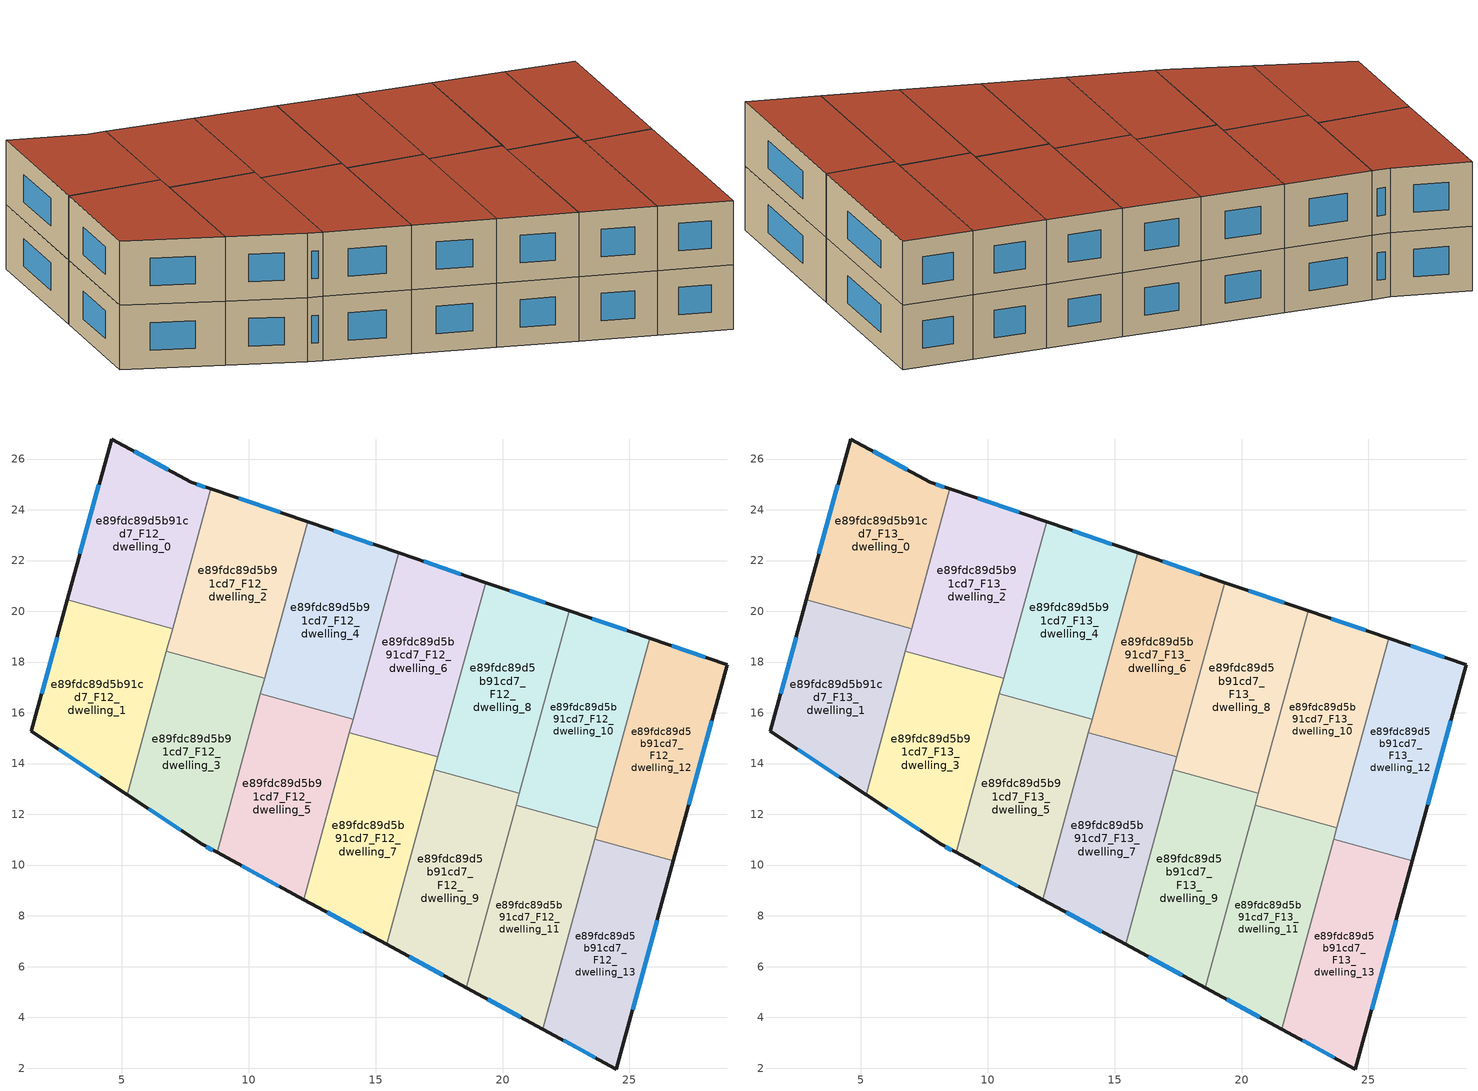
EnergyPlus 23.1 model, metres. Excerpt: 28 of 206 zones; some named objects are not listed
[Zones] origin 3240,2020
e89fdc89d5b91cd7_F12_dwelling_0
 floor to e89fdc89d5b91cd7_F11_dwelling_0 (EU_floor_Construction): 7.73,25.09 8.51,24.82 7,19.31 2.85,20.45 4.59,26.79 z36
 wall outside (EU_wall_Construction): 8.51,24.82 7.73,25.09 4.59,26.79 2.85,20.45 z36:39
 wall to e89fdc89d5b91cd7_F12_dwelling_1 (EU_wall_Construction): 2.85,20.45 7,19.31 z36:39
 wall to e89fdc89d5b91cd7_F12_dwelling_2 (EU_wall_Construction): 7,19.31 8.51,24.82 z36:39
 window (EU_Window_Construction): 4.1,24.98 3.35,22.26 / 6.84,25.57 5.49,26.3 / 8.29,24.9 7.95,25.01 z36.86:38.14
e89fdc89d5b91cd7_F12_dwelling_1
 floor to e89fdc89d5b91cd7_F11_dwelling_1 (EU_floor_Construction): 7,19.31 5.21,12.77 1.43,15.27 2.85,20.45 z36
 wall outside (EU_wall_Construction): 2.85,20.45 1.43,15.27 5.21,12.77 z36:39
 wall to e89fdc89d5b91cd7_F12_dwelling_3 (EU_wall_Construction): 5.21,12.77 6.76,18.42 z36:39
 wall to e89fdc89d5b91cd7_F12_dwelling_2 (EU_wall_Construction): 6.76,18.42 7,19.31 z36:39
 window (EU_Window_Construction): 2.44,18.97 1.83,16.75 / 2.51,14.56 4.13,13.49 z36.86:38.14
e89fdc89d5b91cd7_F12_dwelling_10
 floor to e89fdc89d5b91cd7_F11_dwelling_10 (EU_floor_Construction): 25.8,18.94 23.75,11.48 20.53,12.36 22.63,20.01 z36
 wall outside (EU_wall_Construction): 25.8,18.94 22.63,20.01 z36:39
 wall to e89fdc89d5b91cd7_F12_dwelling_11 (EU_wall_Construction): 20.53,12.36 23.75,11.48 z36:39
 wall to e89fdc89d5b91cd7_F12_dwelling_12 (EU_wall_Construction): 23.75,11.48 25.8,18.94 z36:39
 wall to e89fdc89d5b91cd7_F12_dwelling_8 (EU_wall_Construction): 22.63,20.01 20.66,12.84 z36:39
 wall to e89fdc89d5b91cd7_F12_dwelling_9 (EU_wall_Construction): 20.66,12.84 20.53,12.36 z36:39
 window (EU_Window_Construction): 24.89,19.25 23.54,19.71 z36.86:38.14
e89fdc89d5b91cd7_F12_dwelling_11
 floor to e89fdc89d5b91cd7_F11_dwelling_11 (EU_floor_Construction): 23.75,11.48 21.58,3.54 18.56,5.18 20.53,12.36 z36
 wall outside (EU_wall_Construction): 18.56,5.18 21.58,3.54 z36:39
 wall to e89fdc89d5b91cd7_F12_dwelling_9 (EU_wall_Construction): 20.53,12.36 18.56,5.18 z36:39
 wall to e89fdc89d5b91cd7_F12_dwelling_13 (EU_wall_Construction): 21.58,3.54 23.63,11.01 z36:39
 wall to e89fdc89d5b91cd7_F12_dwelling_12 (EU_wall_Construction): 23.63,11.02 23.75,11.48 z36:39
 window (EU_Window_Construction): 19.42,4.71 20.72,4.01 z36.86:38.14
e89fdc89d5b91cd7_F12_dwelling_12
 floor to e89fdc89d5b91cd7_F11_dwelling_12 (EU_floor_Construction): 28.86,17.89 26.73,10.16 23.63,11.01 25.8,18.94 z36
 wall outside (EU_wall_Construction): 26.73,10.16 28.86,17.89 25.8,18.94 z36:39
 wall to e89fdc89d5b91cd7_F12_dwelling_13 (EU_wall_Construction): 23.63,11.01 26.73,10.16 z36:39
 window (EU_Window_Construction): 27.34,12.37 28.25,15.69 / 27.98,18.19 26.67,18.64 z36.86:38.14
e89fdc89d5b91cd7_F12_dwelling_13
 floor to e89fdc89d5b91cd7_F11_dwelling_13 (EU_floor_Construction): 26.73,10.16 24.48,1.96 21.58,3.54 23.63,11.01 z36
 wall outside (EU_wall_Construction): 21.58,3.54 24.48,1.96 26.73,10.16 z36:39
 window (EU_Window_Construction): 25.13,4.31 26.09,7.82 / 22.41,3.09 23.65,2.42 z36.86:38.14
e89fdc89d5b91cd7_F12_dwelling_2
 floor to e89fdc89d5b91cd7_F11_dwelling_2 (EU_floor_Construction): 12.32,23.52 10.63,17.36 6.76,18.42 8.51,24.82 z36
 wall outside (EU_wall_Construction): 12.32,23.52 8.51,24.82 z36:39
 wall to e89fdc89d5b91cd7_F12_dwelling_4 (EU_wall_Construction): 10.63,17.36 12.32,23.52 z36:39
 wall to e89fdc89d5b91cd7_F12_dwelling_3 (EU_wall_Construction): 6.76,18.42 10.63,17.36 z36:39
 window (EU_Window_Construction): 11.23,23.89 9.6,24.45 z36.86:38.14
e89fdc89d5b91cd7_F12_dwelling_3
 floor to e89fdc89d5b91cd7_F11_dwelling_3 (EU_floor_Construction): 10.63,17.36 8.75,10.5 8.17,10.81 5.21,12.77 6.76,18.42 z36
 wall outside (EU_wall_Construction): 5.21,12.77 8.17,10.81 8.75,10.5 z36:39
 wall to e89fdc89d5b91cd7_F12_dwelling_5 (EU_wall_Construction): 8.75,10.5 10.46,16.74 z36:39
 wall to e89fdc89d5b91cd7_F12_dwelling_4 (EU_wall_Construction): 10.46,16.74 10.63,17.36 z36:39
 window (EU_Window_Construction): 8.33,10.72 8.58,10.59 / 6.05,12.21 7.32,11.37 z36.86:38.14
e89fdc89d5b91cd7_F12_dwelling_4
 floor to e89fdc89d5b91cd7_F11_dwelling_4 (EU_floor_Construction): 15.91,22.3 14.11,15.74 10.46,16.74 12.32,23.52 z36
 wall outside (EU_wall_Construction): 15.91,22.3 12.32,23.52 z36:39
 wall to e89fdc89d5b91cd7_F12_dwelling_5 (EU_wall_Construction): 10.46,16.74 14.11,15.74 z36:39
 wall to e89fdc89d5b91cd7_F12_dwelling_6 (EU_wall_Construction): 14.11,15.74 15.91,22.3 z36:39
 window (EU_Window_Construction): 14.89,22.65 13.35,23.18 z36.86:38.14
e89fdc89d5b91cd7_F12_dwelling_5
 floor to e89fdc89d5b91cd7_F11_dwelling_5 (EU_floor_Construction): 14.11,15.74 12.17,8.64 8.75,10.5 10.46,16.74 z36
 wall outside (EU_wall_Construction): 8.75,10.5 12.17,8.64 z36:39
 wall to e89fdc89d5b91cd7_F12_dwelling_7 (EU_wall_Construction): 12.17,8.64 13.97,15.22 z36:39
 wall to e89fdc89d5b91cd7_F12_dwelling_6 (EU_wall_Construction): 13.97,15.22 14.11,15.74 z36:39
 window (EU_Window_Construction): 9.73,9.97 11.19,9.17 z36.86:38.14
e89fdc89d5b91cd7_F12_dwelling_6
 floor to e89fdc89d5b91cd7_F11_dwelling_6 (EU_floor_Construction): 19.34,21.13 17.46,14.26 13.97,15.22 15.91,22.3 z36
 wall outside (EU_wall_Construction): 19.34,21.13 15.91,22.3 z36:39
 wall to e89fdc89d5b91cd7_F12_dwelling_7 (EU_wall_Construction): 13.97,15.22 17.46,14.26 z36:39
 wall to e89fdc89d5b91cd7_F12_dwelling_8 (EU_wall_Construction): 17.46,14.26 19.34,21.13 z36:39
 window (EU_Window_Construction): 18.36,21.47 16.89,21.97 z36.86:38.14
e89fdc89d5b91cd7_F12_dwelling_7
 floor to e89fdc89d5b91cd7_F11_dwelling_7 (EU_floor_Construction): 17.46,14.26 15.43,6.87 12.17,8.64 13.97,15.22 z36
 wall outside (EU_wall_Construction): 12.17,8.64 15.43,6.87 z36:39
 wall to e89fdc89d5b91cd7_F12_dwelling_9 (EU_wall_Construction): 15.43,6.87 17.32,13.76 z36:39
 wall to e89fdc89d5b91cd7_F12_dwelling_8 (EU_wall_Construction): 17.32,13.76 17.46,14.26 z36:39
 window (EU_Window_Construction): 13.1,8.14 14.5,7.38 z36.86:38.14
e89fdc89d5b91cd7_F12_dwelling_8
 floor to e89fdc89d5b91cd7_F11_dwelling_8 (EU_floor_Construction): 22.63,20.01 20.66,12.84 17.32,13.76 19.34,21.13 z36
 wall outside (EU_wall_Construction): 22.63,20.01 19.34,21.13 z36:39
 wall to e89fdc89d5b91cd7_F12_dwelling_9 (EU_wall_Construction): 17.32,13.76 20.66,12.84 z36:39
 window (EU_Window_Construction): 21.69,20.33 20.28,20.81 z36.86:38.14
e89fdc89d5b91cd7_F12_dwelling_9
 floor to e89fdc89d5b91cd7_F11_dwelling_9 (EU_floor_Construction): 20.66,12.84 18.56,5.18 15.43,6.87 17.32,13.76 z36
 wall outside (EU_wall_Construction): 15.43,6.87 18.56,5.18 z36:39
 window (EU_Window_Construction): 16.32,6.39 17.67,5.66 z36.86:38.14
e89fdc89d5b91cd7_F13_dwelling_0
 floor to e89fdc89d5b91cd7_F12_dwelling_0 (EU_floor_Construction): 7.73,25.09 8.51,24.82 7,19.31 2.85,20.45 4.59,26.79 z39
 wall outside (EU_wall_Construction): 8.51,24.82 7.73,25.09 4.59,26.79 2.85,20.45 z39:42
 wall to e89fdc89d5b91cd7_F13_dwelling_1 (EU_wall_Construction): 2.85,20.45 7,19.31 z39:42
 wall to e89fdc89d5b91cd7_F13_dwelling_2 (EU_wall_Construction): 7,19.31 8.51,24.82 z39:42
 window (EU_Window_Construction): 4.1,24.98 3.35,22.26 / 6.84,25.57 5.49,26.3 / 8.29,24.9 7.95,25.01 z39.86:41.14
 roof outside (EU_roof_Construction): 7,19.31 8.51,24.82 7.73,25.09 4.59,26.79 2.85,20.45 z42
e89fdc89d5b91cd7_F13_dwelling_1
 floor to e89fdc89d5b91cd7_F12_dwelling_1 (EU_floor_Construction): 7,19.31 5.21,12.77 1.43,15.27 2.85,20.45 z39
 wall outside (EU_wall_Construction): 2.85,20.45 1.43,15.27 5.21,12.77 z39:42
 wall to e89fdc89d5b91cd7_F13_dwelling_3 (EU_wall_Construction): 5.21,12.77 6.76,18.42 z39:42
 wall to e89fdc89d5b91cd7_F13_dwelling_2 (EU_wall_Construction): 6.76,18.42 7,19.31 z39:42
 window (EU_Window_Construction): 2.44,18.97 1.83,16.75 / 2.51,14.56 4.13,13.49 z39.86:41.14
 roof outside (EU_roof_Construction): 5.21,12.77 7,19.31 2.85,20.45 1.43,15.27 z42
e89fdc89d5b91cd7_F13_dwelling_10
 floor to e89fdc89d5b91cd7_F12_dwelling_10 (EU_floor_Construction): 25.8,18.94 23.75,11.48 20.53,12.36 22.63,20.01 z39
 wall outside (EU_wall_Construction): 25.8,18.94 22.63,20.01 z39:42
 wall to e89fdc89d5b91cd7_F13_dwelling_11 (EU_wall_Construction): 20.53,12.36 23.75,11.48 z39:42
 wall to e89fdc89d5b91cd7_F13_dwelling_12 (EU_wall_Construction): 23.75,11.48 25.8,18.94 z39:42
 wall to e89fdc89d5b91cd7_F13_dwelling_8 (EU_wall_Construction): 22.63,20.01 20.66,12.84 z39:42
 wall to e89fdc89d5b91cd7_F13_dwelling_9 (EU_wall_Construction): 20.66,12.84 20.53,12.36 z39:42
 window (EU_Window_Construction): 24.89,19.25 23.54,19.71 z39.86:41.14
 roof outside (EU_roof_Construction): 23.75,11.48 25.8,18.94 22.63,20.01 20.53,12.36 z42
e89fdc89d5b91cd7_F13_dwelling_11
 floor to e89fdc89d5b91cd7_F12_dwelling_11 (EU_floor_Construction): 23.75,11.48 21.58,3.54 18.56,5.18 20.53,12.36 z39
 wall outside (EU_wall_Construction): 18.56,5.18 21.58,3.54 z39:42
 wall to e89fdc89d5b91cd7_F13_dwelling_9 (EU_wall_Construction): 20.53,12.36 18.56,5.18 z39:42
 wall to e89fdc89d5b91cd7_F13_dwelling_13 (EU_wall_Construction): 21.58,3.54 23.63,11.01 z39:42
 wall to e89fdc89d5b91cd7_F13_dwelling_12 (EU_wall_Construction): 23.63,11.02 23.75,11.48 z39:42
 window (EU_Window_Construction): 19.42,4.71 20.72,4.01 z39.86:41.14
 roof outside (EU_roof_Construction): 21.58,3.54 23.75,11.48 20.53,12.36 18.56,5.18 z42
e89fdc89d5b91cd7_F13_dwelling_12
 floor to e89fdc89d5b91cd7_F12_dwelling_12 (EU_floor_Construction): 28.86,17.89 26.73,10.16 23.63,11.01 25.8,18.94 z39
 wall outside (EU_wall_Construction): 26.73,10.16 28.86,17.89 25.8,18.94 z39:42
 wall to e89fdc89d5b91cd7_F13_dwelling_13 (EU_wall_Construction): 23.63,11.01 26.73,10.16 z39:42
 window (EU_Window_Construction): 27.34,12.37 28.25,15.69 / 27.98,18.19 26.67,18.64 z39.86:41.14
 roof outside (EU_roof_Construction): 26.73,10.16 28.86,17.89 25.8,18.94 23.63,11.01 z42
e89fdc89d5b91cd7_F13_dwelling_13
 floor to e89fdc89d5b91cd7_F12_dwelling_13 (EU_floor_Construction): 26.73,10.16 24.48,1.96 21.58,3.54 23.63,11.01 z39
 wall outside (EU_wall_Construction): 21.58,3.54 24.48,1.96 26.73,10.16 z39:42
 window (EU_Window_Construction): 25.13,4.31 26.09,7.82 / 22.41,3.09 23.65,2.42 z39.86:41.14
 roof outside (EU_roof_Construction): 24.48,1.96 26.73,10.16 23.63,11.01 21.58,3.54 z42
e89fdc89d5b91cd7_F13_dwelling_2
 floor to e89fdc89d5b91cd7_F12_dwelling_2 (EU_floor_Construction): 12.32,23.52 10.63,17.36 6.76,18.42 8.51,24.82 z39
 wall outside (EU_wall_Construction): 12.32,23.52 8.51,24.82 z39:42
 wall to e89fdc89d5b91cd7_F13_dwelling_4 (EU_wall_Construction): 10.63,17.36 12.32,23.52 z39:42
 wall to e89fdc89d5b91cd7_F13_dwelling_3 (EU_wall_Construction): 6.76,18.42 10.63,17.36 z39:42
 window (EU_Window_Construction): 11.23,23.89 9.6,24.45 z39.86:41.14
 roof outside (EU_roof_Construction): 10.63,17.36 12.32,23.52 8.51,24.82 6.76,18.42 z42
e89fdc89d5b91cd7_F13_dwelling_3
 floor to e89fdc89d5b91cd7_F12_dwelling_3 (EU_floor_Construction): 10.63,17.36 8.75,10.5 8.17,10.81 5.21,12.77 6.76,18.42 z39
 wall outside (EU_wall_Construction): 5.21,12.77 8.17,10.81 8.75,10.5 z39:42
 wall to e89fdc89d5b91cd7_F13_dwelling_5 (EU_wall_Construction): 8.75,10.5 10.46,16.74 z39:42
 wall to e89fdc89d5b91cd7_F13_dwelling_4 (EU_wall_Construction): 10.46,16.74 10.63,17.36 z39:42
 window (EU_Window_Construction): 8.33,10.72 8.58,10.59 / 6.05,12.21 7.32,11.37 z39.86:41.14
 roof outside (EU_roof_Construction): 8.75,10.5 10.63,17.36 6.76,18.42 5.21,12.77 8.17,10.81 z42
e89fdc89d5b91cd7_F13_dwelling_4
 floor to e89fdc89d5b91cd7_F12_dwelling_4 (EU_floor_Construction): 15.91,22.3 14.11,15.74 10.46,16.74 12.32,23.52 z39
 wall outside (EU_wall_Construction): 15.91,22.3 12.32,23.52 z39:42
 wall to e89fdc89d5b91cd7_F13_dwelling_5 (EU_wall_Construction): 10.46,16.74 14.11,15.74 z39:42
 wall to e89fdc89d5b91cd7_F13_dwelling_6 (EU_wall_Construction): 14.11,15.74 15.91,22.3 z39:42
 window (EU_Window_Construction): 14.89,22.65 13.35,23.18 z39.86:41.14
 roof outside (EU_roof_Construction): 14.11,15.74 15.91,22.3 12.32,23.52 10.46,16.74 z42
e89fdc89d5b91cd7_F13_dwelling_5
 floor to e89fdc89d5b91cd7_F12_dwelling_5 (EU_floor_Construction): 14.11,15.74 12.17,8.64 8.75,10.5 10.46,16.74 z39
 wall outside (EU_wall_Construction): 8.75,10.5 12.17,8.64 z39:42
 wall to e89fdc89d5b91cd7_F13_dwelling_7 (EU_wall_Construction): 12.17,8.64 13.97,15.22 z39:42
 wall to e89fdc89d5b91cd7_F13_dwelling_6 (EU_wall_Construction): 13.97,15.22 14.11,15.74 z39:42
 window (EU_Window_Construction): 9.73,9.97 11.19,9.17 z39.86:41.14
 roof outside (EU_roof_Construction): 12.17,8.64 14.11,15.74 10.46,16.74 8.75,10.5 z42
e89fdc89d5b91cd7_F13_dwelling_6
 floor to e89fdc89d5b91cd7_F12_dwelling_6 (EU_floor_Construction): 19.34,21.13 17.46,14.26 13.97,15.22 15.91,22.3 z39
 wall outside (EU_wall_Construction): 19.34,21.13 15.91,22.3 z39:42
 wall to e89fdc89d5b91cd7_F13_dwelling_7 (EU_wall_Construction): 13.97,15.22 17.46,14.26 z39:42
 wall to e89fdc89d5b91cd7_F13_dwelling_8 (EU_wall_Construction): 17.46,14.26 19.34,21.13 z39:42
 window (EU_Window_Construction): 18.36,21.47 16.89,21.97 z39.86:41.14
 roof outside (EU_roof_Construction): 17.46,14.26 19.34,21.13 15.91,22.3 13.97,15.22 z42
e89fdc89d5b91cd7_F13_dwelling_7
 floor to e89fdc89d5b91cd7_F12_dwelling_7 (EU_floor_Construction): 17.46,14.26 15.43,6.87 12.17,8.64 13.97,15.22 z39
 wall outside (EU_wall_Construction): 12.17,8.64 15.43,6.87 z39:42
 wall to e89fdc89d5b91cd7_F13_dwelling_9 (EU_wall_Construction): 15.43,6.87 17.32,13.76 z39:42
 wall to e89fdc89d5b91cd7_F13_dwelling_8 (EU_wall_Construction): 17.32,13.76 17.46,14.26 z39:42
 window (EU_Window_Construction): 13.1,8.14 14.5,7.38 z39.86:41.14
 roof outside (EU_roof_Construction): 15.43,6.87 17.46,14.26 13.97,15.22 12.17,8.64 z42
e89fdc89d5b91cd7_F13_dwelling_8
 floor to e89fdc89d5b91cd7_F12_dwelling_8 (EU_floor_Construction): 22.63,20.01 20.66,12.84 17.32,13.76 19.34,21.13 z39
 wall outside (EU_wall_Construction): 22.63,20.01 19.34,21.13 z39:42
 wall to e89fdc89d5b91cd7_F13_dwelling_9 (EU_wall_Construction): 17.32,13.76 20.66,12.84 z39:42
 window (EU_Window_Construction): 21.69,20.33 20.28,20.81 z39.86:41.14
 roof outside (EU_roof_Construction): 20.66,12.84 22.63,20.01 19.34,21.13 17.32,13.76 z42
e89fdc89d5b91cd7_F13_dwelling_9
 floor to e89fdc89d5b91cd7_F12_dwelling_9 (EU_floor_Construction): 20.66,12.84 18.56,5.18 15.43,6.87 17.32,13.76 z39
 wall outside (EU_wall_Construction): 15.43,6.87 18.56,5.18 z39:42
 window (EU_Window_Construction): 16.32,6.39 17.67,5.66 z39.86:41.14
 roof outside (EU_roof_Construction): 18.56,5.18 20.66,12.84 17.32,13.76 15.43,6.87 z42
[Building]
EU S2 Campaign: North Axis=0; Terrain=City; Solar Distribution=FullExterior
[Site:Location]
Helsinki-Vantaa.AP: Latitude=60.317; Longitude=24.963; Time Zone=2; Elevation=54.6
[SizingPeriod:WeatherFileDays]
AnnualSizingPeriod: Begin Month=1; Begin Day of Month=1; End Month=12; End Day of Month=31; Day of Week for Start Day=Monday; Use Weather File Daylight Saving Period=No; Use Weather File Rain and Snow Indicators=No
[MATERIAL]
EU_InternalMass_Material: Roughness=MediumRough; Thickness=0.1; Conductivity=1; Density=1800; Specific Heat=900; Thermal Absorptance=0.9; Solar Absorptance=0.7; Visible Absorptance=0.7
[MATERIAL:NOMASS] Roughness=MediumRough; Thermal Absorptance=0.9; Solar Absorptance=0.7; Visible Absorptance=0.7
Name | Thermal Resistance
EU_wall_NoMass | 5.91765
EU_roof_NoMass | 11.1778
EU_floor_NoMass | 6.2875
[WINDOWMATERIAL:SIMPLEGLAZINGSYSTEM]
EU_Window_SimpleGlazing: UFactor=0.994035; Solar Heat Gain Coefficient=0.7; Visible Transmittance=0.7
[CONSTRUCTION]
EU_wall_Construction: EU_wall_NoMass
EU_roof_Construction: EU_roof_NoMass
EU_floor_Construction: EU_floor_NoMass
EU_Window_Construction: EU_Window_SimpleGlazing
EU_InternalMass_Construction: EU_InternalMass_Material
[ZONE] Type=1; Multiplier=1; Ceiling Height=autocalculate; Floor Area=autocalculate; Part of Total Floor Area=Yes
Name | Volume
e89fdc89d5b91cd7_F12_dwelling_0; e89fdc89d5b91cd7_F13_dwelling_0 | 78.5149
e89fdc89d5b91cd7_F12_dwelling_1; e89fdc89d5b91cd7_F13_dwelling_1 | 78.52
e89fdc89d5b91cd7_F12_dwelling_10; e89fdc89d5b91cd7_F13_dwelling_10; e89fdc89d5b91cd7_F12_dwelling_3; e89fdc89d5b91cd7_F13_dwelling_3 | 78.5332
e89fdc89d5b91cd7_F12_dwelling_11; e89fdc89d5b91cd7_F13_dwelling_11 | 78.5369
e89fdc89d5b91cd7_F12_dwelling_12; e89fdc89d5b91cd7_F13_dwelling_12 | 78.531
e89fdc89d5b91cd7_F12_dwelling_13; e89fdc89d5b91cd7_F13_dwelling_13 | 78.5222
e89fdc89d5b91cd7_F12_dwelling_2; e89fdc89d5b91cd7_F13_dwelling_2; e89fdc89d5b91cd7_F12_dwelling_6; e89fdc89d5b91cd7_F13_dwelling_6 | 78.5295
e89fdc89d5b91cd7_F12_dwelling_4; e89fdc89d5b91cd7_F13_dwelling_4 | 78.5339
e89fdc89d5b91cd7_F12_dwelling_5; e89fdc89d5b91cd7_F13_dwelling_5 | 78.5471
e89fdc89d5b91cd7_F12_dwelling_7; e89fdc89d5b91cd7_F13_dwelling_7 | 78.5193
e89fdc89d5b91cd7_F12_dwelling_8; e89fdc89d5b91cd7_F13_dwelling_8 | 78.5142
e89fdc89d5b91cd7_F12_dwelling_9; e89fdc89d5b91cd7_F13_dwelling_9 | 78.5208
[INTERNALMASS] Construction=EU_InternalMass_Construction
Name | Zone or ZoneList | Surface Area
e89fdc89d5b91cd7_F12_dwelling_0_EU_InternalMass | e89fdc89d5b91cd7_F12_dwelling_0 | 26.1715
e89fdc89d5b91cd7_F12_dwelling_1_EU_InternalMass | e89fdc89d5b91cd7_F12_dwelling_1 | 26.1724
e89fdc89d5b91cd7_F12_dwelling_2_EU_InternalMass | e89fdc89d5b91cd7_F12_dwelling_2 | 26.1772
e89fdc89d5b91cd7_F12_dwelling_3_EU_InternalMass | e89fdc89d5b91cd7_F12_dwelling_3 | 26.1776
e89fdc89d5b91cd7_F12_dwelling_4_EU_InternalMass | e89fdc89d5b91cd7_F12_dwelling_4 | 26.1779
e89fdc89d5b91cd7_F12_dwelling_5_EU_InternalMass | e89fdc89d5b91cd7_F12_dwelling_5 | 26.1816
e89fdc89d5b91cd7_F12_dwelling_6_EU_InternalMass | e89fdc89d5b91cd7_F12_dwelling_6 | 26.1767
e89fdc89d5b91cd7_F12_dwelling_7_EU_InternalMass | e89fdc89d5b91cd7_F12_dwelling_7 | 26.172
e89fdc89d5b91cd7_F12_dwelling_8_EU_InternalMass | e89fdc89d5b91cd7_F12_dwelling_8 | 26.171
e89fdc89d5b91cd7_F12_dwelling_9_EU_InternalMass | e89fdc89d5b91cd7_F12_dwelling_9 | 26.1737
e89fdc89d5b91cd7_F12_dwelling_10_EU_InternalMass | e89fdc89d5b91cd7_F12_dwelling_10 | 26.1779
e89fdc89d5b91cd7_F12_dwelling_11_EU_InternalMass | e89fdc89d5b91cd7_F12_dwelling_11 | 26.1798
e89fdc89d5b91cd7_F12_dwelling_12_EU_InternalMass | e89fdc89d5b91cd7_F12_dwelling_12 | 26.1766
e89fdc89d5b91cd7_F12_dwelling_13_EU_InternalMass | e89fdc89d5b91cd7_F12_dwelling_13 | 26.1744
e89fdc89d5b91cd7_F13_dwelling_0_EU_InternalMass | e89fdc89d5b91cd7_F13_dwelling_0 | 26.1715
e89fdc89d5b91cd7_F13_dwelling_1_EU_InternalMass | e89fdc89d5b91cd7_F13_dwelling_1 | 26.1724
e89fdc89d5b91cd7_F13_dwelling_2_EU_InternalMass | e89fdc89d5b91cd7_F13_dwelling_2 | 26.1772
e89fdc89d5b91cd7_F13_dwelling_3_EU_InternalMass | e89fdc89d5b91cd7_F13_dwelling_3 | 26.1776
e89fdc89d5b91cd7_F13_dwelling_4_EU_InternalMass | e89fdc89d5b91cd7_F13_dwelling_4 | 26.1779
e89fdc89d5b91cd7_F13_dwelling_5_EU_InternalMass | e89fdc89d5b91cd7_F13_dwelling_5 | 26.1816
e89fdc89d5b91cd7_F13_dwelling_6_EU_InternalMass | e89fdc89d5b91cd7_F13_dwelling_6 | 26.1767
e89fdc89d5b91cd7_F13_dwelling_7_EU_InternalMass | e89fdc89d5b91cd7_F13_dwelling_7 | 26.172
e89fdc89d5b91cd7_F13_dwelling_8_EU_InternalMass | e89fdc89d5b91cd7_F13_dwelling_8 | 26.171
e89fdc89d5b91cd7_F13_dwelling_9_EU_InternalMass | e89fdc89d5b91cd7_F13_dwelling_9 | 26.1737
e89fdc89d5b91cd7_F13_dwelling_10_EU_InternalMass | e89fdc89d5b91cd7_F13_dwelling_10 | 26.1779
e89fdc89d5b91cd7_F13_dwelling_11_EU_InternalMass | e89fdc89d5b91cd7_F13_dwelling_11 | 26.1798
e89fdc89d5b91cd7_F13_dwelling_12_EU_InternalMass | e89fdc89d5b91cd7_F13_dwelling_12 | 26.1766
e89fdc89d5b91cd7_F13_dwelling_13_EU_InternalMass | e89fdc89d5b91cd7_F13_dwelling_13 | 26.1744
[OTHEREQUIPMENT] Fuel Type=Electricity; Design Level Calculation Method=Watts/Area; Power per Zone Floor Area=1; Fraction Latent=0; Fraction Radiant=0; Fraction Lost=0; Carbon Dioxide Generation Rate=0; EndUse Subcategory=EU_Step8_InternalGains
Name | Zone or ZoneList or Space or SpaceList | Schedule
EU_Step8_InternalGain_e89fdc89d5b91cd7_F12_dwelling_0_f000 | e89fdc89d5b91cd7_F12_dwelling_0 | EU_Step8_GainSchedule_e89fdc89d5b91cd7_F12_dwelling_0_f000
EU_Step8_InternalGain_e89fdc89d5b91cd7_F12_dwelling_1_f000 | e89fdc89d5b91cd7_F12_dwelling_1 | EU_Step8_GainSchedule_e89fdc89d5b91cd7_F12_dwelling_1_f000
EU_Step8_InternalGain_e89fdc89d5b91cd7_F12_dwelling_2_f000 | e89fdc89d5b91cd7_F12_dwelling_2 | EU_Step8_GainSchedule_e89fdc89d5b91cd7_F12_dwelling_2_f000
EU_Step8_InternalGain_e89fdc89d5b91cd7_F12_dwelling_3_f000 | e89fdc89d5b91cd7_F12_dwelling_3 | EU_Step8_GainSchedule_e89fdc89d5b91cd7_F12_dwelling_3_f000
EU_Step8_InternalGain_e89fdc89d5b91cd7_F12_dwelling_4_f000 | e89fdc89d5b91cd7_F12_dwelling_4 | EU_Step8_GainSchedule_e89fdc89d5b91cd7_F12_dwelling_4_f000
EU_Step8_InternalGain_e89fdc89d5b91cd7_F12_dwelling_5_f000 | e89fdc89d5b91cd7_F12_dwelling_5 | EU_Step8_GainSchedule_e89fdc89d5b91cd7_F12_dwelling_5_f000
EU_Step8_InternalGain_e89fdc89d5b91cd7_F12_dwelling_6_f000 | e89fdc89d5b91cd7_F12_dwelling_6 | EU_Step8_GainSchedule_e89fdc89d5b91cd7_F12_dwelling_6_f000
EU_Step8_InternalGain_e89fdc89d5b91cd7_F12_dwelling_7_f000 | e89fdc89d5b91cd7_F12_dwelling_7 | EU_Step8_GainSchedule_e89fdc89d5b91cd7_F12_dwelling_7_f000
EU_Step8_InternalGain_e89fdc89d5b91cd7_F12_dwelling_8_f000 | e89fdc89d5b91cd7_F12_dwelling_8 | EU_Step8_GainSchedule_e89fdc89d5b91cd7_F12_dwelling_8_f000
EU_Step8_InternalGain_e89fdc89d5b91cd7_F12_dwelling_9_f000 | e89fdc89d5b91cd7_F12_dwelling_9 | EU_Step8_GainSchedule_e89fdc89d5b91cd7_F12_dwelling_9_f000
EU_Step8_InternalGain_e89fdc89d5b91cd7_F12_dwelling_10_f000 | e89fdc89d5b91cd7_F12_dwelling_10 | EU_Step8_GainSchedule_e89fdc89d5b91cd7_F12_dwelling_10_f000
EU_Step8_InternalGain_e89fdc89d5b91cd7_F12_dwelling_11_f000 | e89fdc89d5b91cd7_F12_dwelling_11 | EU_Step8_GainSchedule_e89fdc89d5b91cd7_F12_dwelling_11_f000
EU_Step8_InternalGain_e89fdc89d5b91cd7_F12_dwelling_12_f000 | e89fdc89d5b91cd7_F12_dwelling_12 | EU_Step8_GainSchedule_e89fdc89d5b91cd7_F12_dwelling_12_f000
EU_Step8_InternalGain_e89fdc89d5b91cd7_F12_dwelling_13_f000 | e89fdc89d5b91cd7_F12_dwelling_13 | EU_Step8_GainSchedule_e89fdc89d5b91cd7_F12_dwelling_13_f000
EU_Step8_InternalGain_e89fdc89d5b91cd7_F13_dwelling_0_f000 | e89fdc89d5b91cd7_F13_dwelling_0 | EU_Step8_GainSchedule_e89fdc89d5b91cd7_F13_dwelling_0_f000
EU_Step8_InternalGain_e89fdc89d5b91cd7_F13_dwelling_1_f000 | e89fdc89d5b91cd7_F13_dwelling_1 | EU_Step8_GainSchedule_e89fdc89d5b91cd7_F13_dwelling_1_f000
EU_Step8_InternalGain_e89fdc89d5b91cd7_F13_dwelling_2_f000 | e89fdc89d5b91cd7_F13_dwelling_2 | EU_Step8_GainSchedule_e89fdc89d5b91cd7_F13_dwelling_2_f000
EU_Step8_InternalGain_e89fdc89d5b91cd7_F13_dwelling_3_f000 | e89fdc89d5b91cd7_F13_dwelling_3 | EU_Step8_GainSchedule_e89fdc89d5b91cd7_F13_dwelling_3_f000
EU_Step8_InternalGain_e89fdc89d5b91cd7_F13_dwelling_4_f000 | e89fdc89d5b91cd7_F13_dwelling_4 | EU_Step8_GainSchedule_e89fdc89d5b91cd7_F13_dwelling_4_f000
EU_Step8_InternalGain_e89fdc89d5b91cd7_F13_dwelling_5_f000 | e89fdc89d5b91cd7_F13_dwelling_5 | EU_Step8_GainSchedule_e89fdc89d5b91cd7_F13_dwelling_5_f000
EU_Step8_InternalGain_e89fdc89d5b91cd7_F13_dwelling_6_f000 | e89fdc89d5b91cd7_F13_dwelling_6 | EU_Step8_GainSchedule_e89fdc89d5b91cd7_F13_dwelling_6_f000
EU_Step8_InternalGain_e89fdc89d5b91cd7_F13_dwelling_7_f000 | e89fdc89d5b91cd7_F13_dwelling_7 | EU_Step8_GainSchedule_e89fdc89d5b91cd7_F13_dwelling_7_f000
EU_Step8_InternalGain_e89fdc89d5b91cd7_F13_dwelling_8_f000 | e89fdc89d5b91cd7_F13_dwelling_8 | EU_Step8_GainSchedule_e89fdc89d5b91cd7_F13_dwelling_8_f000
EU_Step8_InternalGain_e89fdc89d5b91cd7_F13_dwelling_9_f000 | e89fdc89d5b91cd7_F13_dwelling_9 | EU_Step8_GainSchedule_e89fdc89d5b91cd7_F13_dwelling_9_f000
EU_Step8_InternalGain_e89fdc89d5b91cd7_F13_dwelling_10_f000 | e89fdc89d5b91cd7_F13_dwelling_10 | EU_Step8_GainSchedule_e89fdc89d5b91cd7_F13_dwelling_10_f000
EU_Step8_InternalGain_e89fdc89d5b91cd7_F13_dwelling_11_f000 | e89fdc89d5b91cd7_F13_dwelling_11 | EU_Step8_GainSchedule_e89fdc89d5b91cd7_F13_dwelling_11_f000
EU_Step8_InternalGain_e89fdc89d5b91cd7_F13_dwelling_12_f000 | e89fdc89d5b91cd7_F13_dwelling_12 | EU_Step8_GainSchedule_e89fdc89d5b91cd7_F13_dwelling_12_f000
EU_Step8_InternalGain_e89fdc89d5b91cd7_F13_dwelling_13_f000 | e89fdc89d5b91cd7_F13_dwelling_13 | EU_Step8_GainSchedule_e89fdc89d5b91cd7_F13_dwelling_13_f000
[ZONEVENTILATION:DESIGNFLOWRATE] Schedule=EU_AlwaysOn; Design Flow Rate Calculation Method=AirChanges/Hour; Air Changes per Hour=0.596421; Ventilation Type=Natural; Fan Pressure Rise=0; Fan Total Efficiency=1; Constant Term Coefficient=1; Temperature Term Coefficient=0; Velocity Term Coefficient=0; Velocity Squared Term Coefficient=0; Minimum Indoor Temperature=-100; Maximum Indoor Temperature=100; Delta Temperature=-100; Minimum Outdoor Temperature=-100; Maximum Outdoor Temperature=100; Maximum Wind Speed=40
Name | Zone or ZoneList or Space or SpaceList
EU_ConstantAir_e89fdc89d5b91cd7_F12_dwelling_0 | e89fdc89d5b91cd7_F12_dwelling_0
EU_ConstantAir_e89fdc89d5b91cd7_F12_dwelling_1 | e89fdc89d5b91cd7_F12_dwelling_1
EU_ConstantAir_e89fdc89d5b91cd7_F12_dwelling_2 | e89fdc89d5b91cd7_F12_dwelling_2
EU_ConstantAir_e89fdc89d5b91cd7_F12_dwelling_3 | e89fdc89d5b91cd7_F12_dwelling_3
EU_ConstantAir_e89fdc89d5b91cd7_F12_dwelling_4 | e89fdc89d5b91cd7_F12_dwelling_4
EU_ConstantAir_e89fdc89d5b91cd7_F12_dwelling_5 | e89fdc89d5b91cd7_F12_dwelling_5
EU_ConstantAir_e89fdc89d5b91cd7_F12_dwelling_6 | e89fdc89d5b91cd7_F12_dwelling_6
EU_ConstantAir_e89fdc89d5b91cd7_F12_dwelling_7 | e89fdc89d5b91cd7_F12_dwelling_7
EU_ConstantAir_e89fdc89d5b91cd7_F12_dwelling_8 | e89fdc89d5b91cd7_F12_dwelling_8
EU_ConstantAir_e89fdc89d5b91cd7_F12_dwelling_9 | e89fdc89d5b91cd7_F12_dwelling_9
EU_ConstantAir_e89fdc89d5b91cd7_F12_dwelling_10 | e89fdc89d5b91cd7_F12_dwelling_10
EU_ConstantAir_e89fdc89d5b91cd7_F12_dwelling_11 | e89fdc89d5b91cd7_F12_dwelling_11
EU_ConstantAir_e89fdc89d5b91cd7_F12_dwelling_12 | e89fdc89d5b91cd7_F12_dwelling_12
EU_ConstantAir_e89fdc89d5b91cd7_F12_dwelling_13 | e89fdc89d5b91cd7_F12_dwelling_13
EU_ConstantAir_e89fdc89d5b91cd7_F13_dwelling_0 | e89fdc89d5b91cd7_F13_dwelling_0
EU_ConstantAir_e89fdc89d5b91cd7_F13_dwelling_1 | e89fdc89d5b91cd7_F13_dwelling_1
EU_ConstantAir_e89fdc89d5b91cd7_F13_dwelling_2 | e89fdc89d5b91cd7_F13_dwelling_2
EU_ConstantAir_e89fdc89d5b91cd7_F13_dwelling_3 | e89fdc89d5b91cd7_F13_dwelling_3
EU_ConstantAir_e89fdc89d5b91cd7_F13_dwelling_4 | e89fdc89d5b91cd7_F13_dwelling_4
EU_ConstantAir_e89fdc89d5b91cd7_F13_dwelling_5 | e89fdc89d5b91cd7_F13_dwelling_5
EU_ConstantAir_e89fdc89d5b91cd7_F13_dwelling_6 | e89fdc89d5b91cd7_F13_dwelling_6
EU_ConstantAir_e89fdc89d5b91cd7_F13_dwelling_7 | e89fdc89d5b91cd7_F13_dwelling_7
EU_ConstantAir_e89fdc89d5b91cd7_F13_dwelling_8 | e89fdc89d5b91cd7_F13_dwelling_8
EU_ConstantAir_e89fdc89d5b91cd7_F13_dwelling_9 | e89fdc89d5b91cd7_F13_dwelling_9
EU_ConstantAir_e89fdc89d5b91cd7_F13_dwelling_10 | e89fdc89d5b91cd7_F13_dwelling_10
EU_ConstantAir_e89fdc89d5b91cd7_F13_dwelling_11 | e89fdc89d5b91cd7_F13_dwelling_11
EU_ConstantAir_e89fdc89d5b91cd7_F13_dwelling_12 | e89fdc89d5b91cd7_F13_dwelling_12
EU_ConstantAir_e89fdc89d5b91cd7_F13_dwelling_13 | e89fdc89d5b91cd7_F13_dwelling_13
[HVACTEMPLATE:ZONE:IDEALLOADSAIRSYSTEM] System Availability Schedule=EU_AlwaysOn; Maximum Heating Supply Air Temperature=50; Minimum Cooling Supply Air Temperature=13; Maximum Heating Supply Air Humidity Ratio=0.0156; Minimum Cooling Supply Air Humidity Ratio=0.0077; Heating Limit=NoLimit; Cooling Limit=NoLimit; Heating Availability Schedule=EU_AlwaysOn; Cooling Availability Schedule=EU_CoolingOff; Dehumidification Control Type=ConstantSensibleHeatRatio; Cooling Sensible Heat Ratio=0.7; Dehumidification Setpoint=60; Humidification Control Type=None; Humidification Setpoint=30; Outdoor Air Method=None; Outdoor Air Flow Rate per Person=0.00944; Outdoor Air Flow Rate per Zone Floor Area=0; Outdoor Air Flow Rate per Zone=0; Demand Controlled Ventilation Type=None; Outdoor Air Economizer Type=NoEconomizer; Heat Recovery Type=None; Sensible Heat Recovery Effectiveness=0.7; Latent Heat Recovery Effectiveness=0.65
Name | Template Thermostat
e89fdc89d5b91cd7_F12_dwelling_0 | EU_HeatOnly_e89fdc89d5b91cd7_F12_dwelling_0
e89fdc89d5b91cd7_F12_dwelling_1 | EU_HeatOnly_e89fdc89d5b91cd7_F12_dwelling_1
e89fdc89d5b91cd7_F12_dwelling_2 | EU_HeatOnly_e89fdc89d5b91cd7_F12_dwelling_2
e89fdc89d5b91cd7_F12_dwelling_3 | EU_HeatOnly_e89fdc89d5b91cd7_F12_dwelling_3
e89fdc89d5b91cd7_F12_dwelling_4 | EU_HeatOnly_e89fdc89d5b91cd7_F12_dwelling_4
e89fdc89d5b91cd7_F12_dwelling_5 | EU_HeatOnly_e89fdc89d5b91cd7_F12_dwelling_5
e89fdc89d5b91cd7_F12_dwelling_6 | EU_HeatOnly_e89fdc89d5b91cd7_F12_dwelling_6
e89fdc89d5b91cd7_F12_dwelling_7 | EU_HeatOnly_e89fdc89d5b91cd7_F12_dwelling_7
e89fdc89d5b91cd7_F12_dwelling_8 | EU_HeatOnly_e89fdc89d5b91cd7_F12_dwelling_8
e89fdc89d5b91cd7_F12_dwelling_9 | EU_HeatOnly_e89fdc89d5b91cd7_F12_dwelling_9
e89fdc89d5b91cd7_F12_dwelling_10 | EU_HeatOnly_e89fdc89d5b91cd7_F12_dwelling_10
e89fdc89d5b91cd7_F12_dwelling_11 | EU_HeatOnly_e89fdc89d5b91cd7_F12_dwelling_11
e89fdc89d5b91cd7_F12_dwelling_12 | EU_HeatOnly_e89fdc89d5b91cd7_F12_dwelling_12
e89fdc89d5b91cd7_F12_dwelling_13 | EU_HeatOnly_e89fdc89d5b91cd7_F12_dwelling_13
e89fdc89d5b91cd7_F13_dwelling_0 | EU_HeatOnly_e89fdc89d5b91cd7_F13_dwelling_0
e89fdc89d5b91cd7_F13_dwelling_1 | EU_HeatOnly_e89fdc89d5b91cd7_F13_dwelling_1
e89fdc89d5b91cd7_F13_dwelling_2 | EU_HeatOnly_e89fdc89d5b91cd7_F13_dwelling_2
e89fdc89d5b91cd7_F13_dwelling_3 | EU_HeatOnly_e89fdc89d5b91cd7_F13_dwelling_3
e89fdc89d5b91cd7_F13_dwelling_4 | EU_HeatOnly_e89fdc89d5b91cd7_F13_dwelling_4
e89fdc89d5b91cd7_F13_dwelling_5 | EU_HeatOnly_e89fdc89d5b91cd7_F13_dwelling_5
e89fdc89d5b91cd7_F13_dwelling_6 | EU_HeatOnly_e89fdc89d5b91cd7_F13_dwelling_6
e89fdc89d5b91cd7_F13_dwelling_7 | EU_HeatOnly_e89fdc89d5b91cd7_F13_dwelling_7
e89fdc89d5b91cd7_F13_dwelling_8 | EU_HeatOnly_e89fdc89d5b91cd7_F13_dwelling_8
e89fdc89d5b91cd7_F13_dwelling_9 | EU_HeatOnly_e89fdc89d5b91cd7_F13_dwelling_9
e89fdc89d5b91cd7_F13_dwelling_10 | EU_HeatOnly_e89fdc89d5b91cd7_F13_dwelling_10
e89fdc89d5b91cd7_F13_dwelling_11 | EU_HeatOnly_e89fdc89d5b91cd7_F13_dwelling_11
e89fdc89d5b91cd7_F13_dwelling_12 | EU_HeatOnly_e89fdc89d5b91cd7_F13_dwelling_12
e89fdc89d5b91cd7_F13_dwelling_13 | EU_HeatOnly_e89fdc89d5b91cd7_F13_dwelling_13
[SIZING:ZONE] Zone Cooling Design Supply Air Temperature Input Method=SupplyAirTemperature; Zone Cooling Design Supply Air Temperature=13; Zone Heating Design Supply Air Temperature Input Method=SupplyAirTemperature; Zone Heating Design Supply Air Temperature=50; Zone Cooling Design Supply Air Humidity Ratio=0.008; Zone Heating Design Supply Air Humidity Ratio=0.008; Cooling Design Air Flow Method=DesignDay; Cooling Design Air Flow Rate=0; Cooling Minimum Air Flow per Zone Floor Area=0.000762; Cooling Minimum Air Flow=0; Cooling Minimum Air Flow Fraction=0.2; Heating Design Air Flow Method=DesignDay; Heating Design Air Flow Rate=0; Heating Maximum Air Flow per Zone Floor Area=0.002032; Heating Maximum Air Flow=0.141576; Heating Maximum Air Flow Fraction=0.3; Account for Dedicated Outdoor Air System=No; Dedicated Outdoor Air System Control Strategy=NeutralSupplyAir; Dedicated Outdoor Air Low Setpoint Temperature for Design=autosize; Dedicated Outdoor Air High Setpoint Temperature for Design=autosize; Zone Load Sizing Method=Sensible Load Only No Latent Load; Zone Latent Cooling Design Supply Air Humidity Ratio Input Method=HumidityRatioDifference; Zone Cooling Design Supply Air Humidity Ratio Difference=0.005; Zone Latent Heating Design Supply Air Humidity Ratio Input Method=HumidityRatioDifference; Zone Humidification Design Supply Air Humidity Ratio Difference=0.005
e89fdc89d5b91cd7_F12_dwelling_0; e89fdc89d5b91cd7_F12_dwelling_1; e89fdc89d5b91cd7_F12_dwelling_2; e89fdc89d5b91cd7_F12_dwelling_3; e89fdc89d5b91cd7_F12_dwelling_4; e89fdc89d5b91cd7_F12_dwelling_5; e89fdc89d5b91cd7_F12_dwelling_6; e89fdc89d5b91cd7_F12_dwelling_7; e89fdc89d5b91cd7_F12_dwelling_8; e89fdc89d5b91cd7_F12_dwelling_9; e89fdc89d5b91cd7_F12_dwelling_10; e89fdc89d5b91cd7_F12_dwelling_11; e89fdc89d5b91cd7_F12_dwelling_12; e89fdc89d5b91cd7_F12_dwelling_13; e89fdc89d5b91cd7_F13_dwelling_0; e89fdc89d5b91cd7_F13_dwelling_1; e89fdc89d5b91cd7_F13_dwelling_2; e89fdc89d5b91cd7_F13_dwelling_3; e89fdc89d5b91cd7_F13_dwelling_4; e89fdc89d5b91cd7_F13_dwelling_5; e89fdc89d5b91cd7_F13_dwelling_6; e89fdc89d5b91cd7_F13_dwelling_7; e89fdc89d5b91cd7_F13_dwelling_8; e89fdc89d5b91cd7_F13_dwelling_9; e89fdc89d5b91cd7_F13_dwelling_10; e89fdc89d5b91cd7_F13_dwelling_11; e89fdc89d5b91cd7_F13_dwelling_12; e89fdc89d5b91cd7_F13_dwelling_13
[SCHEDULE:CONSTANT]
Name | Hourly Value
EU_AlwaysOn | 1
EU_CoolingOff | 0
[SCHEDULE:FILE] Column Number=1; Rows to Skip at Top=0; Number of Hours of Data=8760; Column Separator=Comma; Interpolate to Timestep=No; Minutes per Item=60; Adjust Schedule for Daylight Savings=Yes
Name | File
EU_Step8_GainSchedule_e89fdc89d5b91cd7_F12_dwelling_0_f000 | ../../schedules/e89fdc89d5b91cd7/e89fdc89d5b91cd7_F12_dwelling_0_f000_gain.csv
EU_Step8_GainSchedule_e89fdc89d5b91cd7_F12_dwelling_1_f000 | ../../schedules/e89fdc89d5b91cd7/e89fdc89d5b91cd7_F12_dwelling_1_f000_gain.csv
EU_Step8_GainSchedule_e89fdc89d5b91cd7_F12_dwelling_2_f000 | ../../schedules/e89fdc89d5b91cd7/e89fdc89d5b91cd7_F12_dwelling_2_f000_gain.csv
EU_Step8_GainSchedule_e89fdc89d5b91cd7_F12_dwelling_3_f000 | ../../schedules/e89fdc89d5b91cd7/e89fdc89d5b91cd7_F12_dwelling_3_f000_gain.csv
EU_Step8_GainSchedule_e89fdc89d5b91cd7_F12_dwelling_4_f000 | ../../schedules/e89fdc89d5b91cd7/e89fdc89d5b91cd7_F12_dwelling_4_f000_gain.csv
EU_Step8_GainSchedule_e89fdc89d5b91cd7_F12_dwelling_5_f000 | ../../schedules/e89fdc89d5b91cd7/e89fdc89d5b91cd7_F12_dwelling_5_f000_gain.csv
EU_Step8_GainSchedule_e89fdc89d5b91cd7_F12_dwelling_6_f000 | ../../schedules/e89fdc89d5b91cd7/e89fdc89d5b91cd7_F12_dwelling_6_f000_gain.csv
EU_Step8_GainSchedule_e89fdc89d5b91cd7_F12_dwelling_7_f000 | ../../schedules/e89fdc89d5b91cd7/e89fdc89d5b91cd7_F12_dwelling_7_f000_gain.csv
EU_Step8_GainSchedule_e89fdc89d5b91cd7_F12_dwelling_8_f000 | ../../schedules/e89fdc89d5b91cd7/e89fdc89d5b91cd7_F12_dwelling_8_f000_gain.csv
EU_Step8_GainSchedule_e89fdc89d5b91cd7_F12_dwelling_9_f000 | ../../schedules/e89fdc89d5b91cd7/e89fdc89d5b91cd7_F12_dwelling_9_f000_gain.csv
EU_Step8_GainSchedule_e89fdc89d5b91cd7_F12_dwelling_10_f000 | ../../schedules/e89fdc89d5b91cd7/e89fdc89d5b91cd7_F12_dwelling_10_f000_gain.csv
EU_Step8_GainSchedule_e89fdc89d5b91cd7_F12_dwelling_11_f000 | ../../schedules/e89fdc89d5b91cd7/e89fdc89d5b91cd7_F12_dwelling_11_f000_gain.csv
EU_Step8_GainSchedule_e89fdc89d5b91cd7_F12_dwelling_12_f000 | ../../schedules/e89fdc89d5b91cd7/e89fdc89d5b91cd7_F12_dwelling_12_f000_gain.csv
EU_Step8_GainSchedule_e89fdc89d5b91cd7_F12_dwelling_13_f000 | ../../schedules/e89fdc89d5b91cd7/e89fdc89d5b91cd7_F12_dwelling_13_f000_gain.csv
EU_Step8_GainSchedule_e89fdc89d5b91cd7_F13_dwelling_0_f000 | ../../schedules/e89fdc89d5b91cd7/e89fdc89d5b91cd7_F13_dwelling_0_f000_gain.csv
EU_Step8_GainSchedule_e89fdc89d5b91cd7_F13_dwelling_1_f000 | ../../schedules/e89fdc89d5b91cd7/e89fdc89d5b91cd7_F13_dwelling_1_f000_gain.csv
EU_Step8_GainSchedule_e89fdc89d5b91cd7_F13_dwelling_2_f000 | ../../schedules/e89fdc89d5b91cd7/e89fdc89d5b91cd7_F13_dwelling_2_f000_gain.csv
EU_Step8_GainSchedule_e89fdc89d5b91cd7_F13_dwelling_3_f000 | ../../schedules/e89fdc89d5b91cd7/e89fdc89d5b91cd7_F13_dwelling_3_f000_gain.csv
EU_Step8_GainSchedule_e89fdc89d5b91cd7_F13_dwelling_4_f000 | ../../schedules/e89fdc89d5b91cd7/e89fdc89d5b91cd7_F13_dwelling_4_f000_gain.csv
EU_Step8_GainSchedule_e89fdc89d5b91cd7_F13_dwelling_5_f000 | ../../schedules/e89fdc89d5b91cd7/e89fdc89d5b91cd7_F13_dwelling_5_f000_gain.csv
EU_Step8_GainSchedule_e89fdc89d5b91cd7_F13_dwelling_6_f000 | ../../schedules/e89fdc89d5b91cd7/e89fdc89d5b91cd7_F13_dwelling_6_f000_gain.csv
EU_Step8_GainSchedule_e89fdc89d5b91cd7_F13_dwelling_7_f000 | ../../schedules/e89fdc89d5b91cd7/e89fdc89d5b91cd7_F13_dwelling_7_f000_gain.csv
EU_Step8_GainSchedule_e89fdc89d5b91cd7_F13_dwelling_8_f000 | ../../schedules/e89fdc89d5b91cd7/e89fdc89d5b91cd7_F13_dwelling_8_f000_gain.csv
EU_Step8_GainSchedule_e89fdc89d5b91cd7_F13_dwelling_9_f000 | ../../schedules/e89fdc89d5b91cd7/e89fdc89d5b91cd7_F13_dwelling_9_f000_gain.csv
EU_Step8_GainSchedule_e89fdc89d5b91cd7_F13_dwelling_10_f000 | ../../schedules/e89fdc89d5b91cd7/e89fdc89d5b91cd7_F13_dwelling_10_f000_gain.csv
EU_Step8_GainSchedule_e89fdc89d5b91cd7_F13_dwelling_11_f000 | ../../schedules/e89fdc89d5b91cd7/e89fdc89d5b91cd7_F13_dwelling_11_f000_gain.csv
EU_Step8_GainSchedule_e89fdc89d5b91cd7_F13_dwelling_12_f000 | ../../schedules/e89fdc89d5b91cd7/e89fdc89d5b91cd7_F13_dwelling_12_f000_gain.csv
EU_Step8_GainSchedule_e89fdc89d5b91cd7_F13_dwelling_13_f000 | ../../schedules/e89fdc89d5b91cd7/e89fdc89d5b91cd7_F13_dwelling_13_f000_gain.csv
